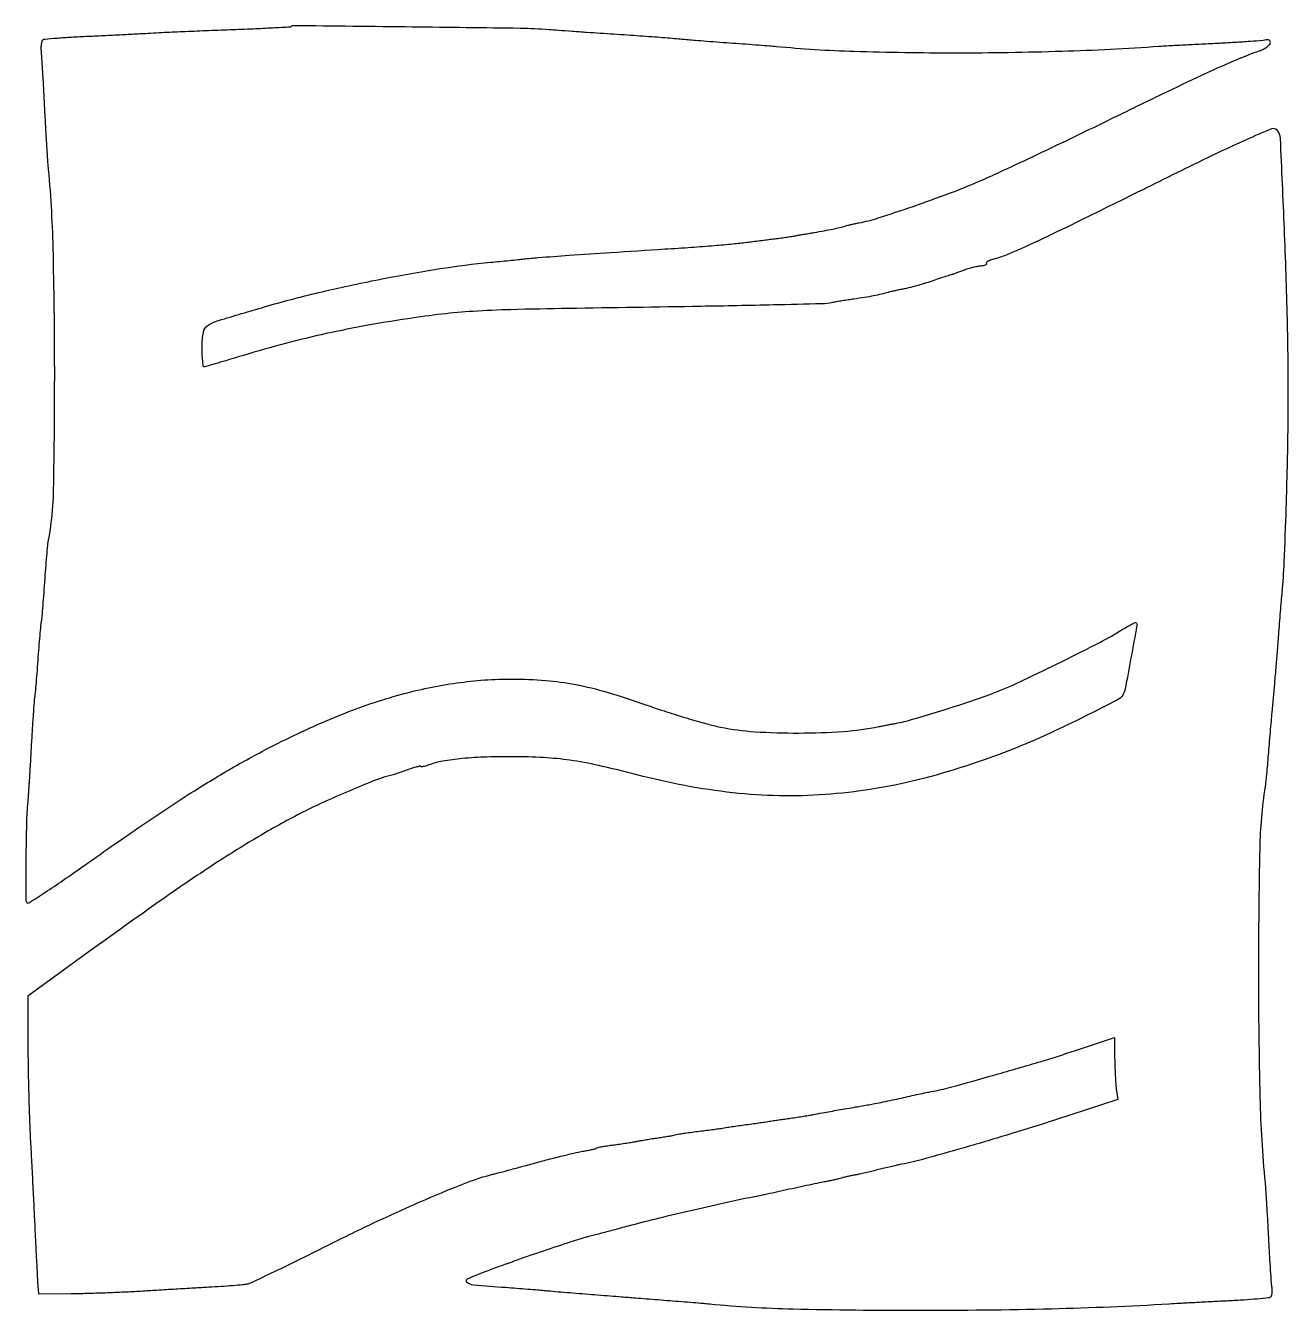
# Model space of a CAD drawing. Extents: x 1 to 381, y 1 to 388.
import ezdxf

# ---------------------------------------------------------------- set-up
doc = ezdxf.new("R2010")
doc.units = 0

msp = doc.modelspace()

# ---------------------------------------------------------------- linework, layer by layer
msp.add_lwpolyline([(80.805988, 387.496196, -0.174747), (80.517996, 387.374634, -0.000324), (75.302384, 387.09917, -0.002286), (69.422996, 386.819416, -0.001408), (62.5, 386.541247, 0.000736), (55.168703, 386.256533, 0.000795), (48.025, 385.957192, 0.000749), (41.898219, 385.68151, 0.00384), (38.5, 385.497342, -0.002179), (35.347757, 385.316004, -0.00063), (30.478928, 385.063357, -0.000634), (24.991077, 384.792496, -0.000676), (19.619753, 384.54149, 0.003154), (14.628341, 384.283442, 0.004808), (10.299373, 383.990464, 0.001864), (6.594242, 383.689997, 0.117772), (5.977953, 383.486374, 0.193804), (5.699826, 383.10839, 0.031639), (5.526201, 382.196972, 0.030878), (5.452913, 381.039859, 0.022814), (5.509491, 379.757854, -0.006939), (5.660325, 377.772935, -0.000881), (5.918399, 373.49137, -0.001033), (6.205294, 368.407674, -0.000859), (6.489946, 363, 0.001051), (6.777612, 357.574684, 0.001236), (7.073572, 352.4375, 0.001083), (7.343719, 348.098964, 0.007712), (7.511524, 346, -0.017686), (9.024457, 320.744482, -0.006034), (9.479711, 284.024562, -0.004623), (9.157339, 247.873396, -0.042142), (7.548904, 232.220395, 0.023547), (7.388963, 231.081679, 0.001709), (7.106785, 227.920991, 0.002389), (6.801016, 224.147076, 0.001805), (6.5, 220, -0.001591), (6.201809, 215.867348, -0.002159), (5.904589, 212.138071, -0.001437), (5.632612, 209.00979, -0.024143), (5.489817, 207.980667, 0.023231), (5.34645, 206.961074, 0.0015), (5.076321, 203.975817, 0.002187), (4.780507, 200.4143, 0.001628), (4.483982, 196.480667, -0.001532), (4.188317, 192.548418, -0.002064), (3.895109, 188.991196, -0.001404), (3.62844, 186.008744, -0.02223), (3.489949, 185, 0.027157), (3.355653, 183.944796, 0.00111), (3.087339, 180.121875, 0.001934), (2.79694, 175.589433, 0.001369), (2.504597, 170.5, -0.000943), (2.208439, 165.266162, -0.001097), (1.906531, 160.290625, -0.000973), (1.633616, 156.081159, -0.006583), (1.467075, 154, 0.017289), (1.077214, 147.336763, 0.004273), (0.909454, 136.387953, 0.000849), (0.848608, 124.40434, 0.199791), (1.259802, 123.406864, 0.352846), (1.758632, 123.353294, 0.001525), (6.616996, 126.498163, 0.006126), (12.179306, 130.220698, 0.003714), (18.673233, 134.754259, -0.004356), (37.112843, 147.592224, -0.009148), (51.706196, 157.177837, -0.011262), (64.420044, 164.805023, -0.012947), (76.894113, 171.489647, -0.020551), (96.075822, 180.169812, -0.029059), (113.834506, 186.168424, -0.031839), (130.779325, 189.673803, -0.035012), (147.5, 190.851877, -0.02035), (157.565305, 190.445518, -0.027655), (166.570462, 189.210083, -0.024659), (176.133426, 186.86028, -0.012166), (188.036805, 182.987025, 0.006654), (193.996487, 180.974882, 0.005663), (200.336164, 179.007009, 0.005714), (206.147422, 177.347129, 0.016031), (210.262885, 176.362936, 0.034618), (220.596563, 174.975458, 0.016868), (233.905365, 174.569038, 0.016878), (247.312418, 175.064746, 0.032135), (258, 176.515922, -0.001389), (259.14143, 176.743056, -0.000805), (260.514225, 177.009971, -0.000805), (261.891668, 177.27319, -0.001355), (263.048425, 177.489062, 0.02563), (268.1536, 178.700757, 0.004753), (277.39325, 181.496161, 0.005407), (286.860248, 184.571657, 0.013302), (293.724363, 187.089126, 0.015938), (301.490806, 190.46466, 0.004633), (313.236713, 196.155071, 0.004406), (324.779676, 202.007128, 0.019897), (331.34448, 205.746883, -0.009243), (332.841618, 206.642521, -0.014798), (334.15496, 207.344795, -0.008604), (335.252455, 207.867164, -0.312743), (335.513441, 207.819893, -0.245597), (335.764129, 207.020086, -0.000931), (333.983007, 197.220054, -0.002016), (332.221856, 187.844297, -0.091218), (331.50822, 186.0133, -0.136619), (329.93939, 184.564436, -0.00262), (319.980235, 179.519698, -0.007066), (309.783927, 174.600667, -0.011584), (301, 170.759939, -0.033258), (271.480412, 160.894196, -0.043787), (243.50467, 156.134277, -0.04505), (215.773727, 156.384571, -0.03853), (187, 161.504248, 0.006551), (174.648307, 164.526994, 0.018169), (165.86927, 166.220557, 0.022148), (158.028398, 167.086117, 0.014787), (149, 167.412055, 0.00873), (139.846083, 167.311859, 0.016045), (132.407145, 166.861306, 0.019508), (126.524484, 166.082695, 0.048217), (122.331663, 164.935998, -0.015218), (121.437246, 164.62675, -0.027378), (120.684926, 164.436484, -0.029212), (120.128658, 164.361177, -0.436699), (120, 164.480392, 0.479448), (119.852435, 164.598907, 0.008983), (118.751562, 164.334803, 0.01469), (117.380077, 163.936267, 0.008428), (115.75, 163.379689, -0.004018), (114.012885, 162.769403, -0.004322), (112.307812, 162.202143, -0.004093), (110.836191, 161.739908, -0.020489), (110, 161.52177, 0.041239), (106.630179, 160.491743, 0.004717), (99.273271, 157.480458, 0.006227), (91.537521, 154.114604, 0.01095), (85.242232, 151.114289, 0.015606), (72.360137, 144.112515, 0.011923), (58.707371, 135.687072, 0.009005), (42.189061, 124.512663, 0.003619), (20, 108.671116), (1.5, 95.260129), (1.519722, 80.380064, 0.00391), (1.581112, 73.66713, 0.0024), (1.753258, 65.758519, 0.002405), (1.998838, 57.933604, 0.004291), (2.287044, 51.5, -0.000467), (2.615936, 45.231012, -0.000298), (2.98723, 37.940625, -0.000299), (3.342715, 30.792519, -0.000558), (3.620831, 25, 0.000524), (3.862591, 19.95763, 0.000602), (4.104264, 15.14375, 0.000541), (4.318512, 11.062411, 0.003477), (4.443403, 9), (4.679788, 5.5), (14.589894, 5.583047, 0.004562), (19.175544, 5.663319, 0.002464), (24.820156, 5.841494, 0.002454), (30.568089, 6.07954, 0.003864), (35.5, 6.34625, -0.000377), (40.403045, 6.645708, -0.000246), (46.059375, 6.9841, -0.000248), (51.57353, 7.308521, -0.000474), (56, 7.562538, 0.002474), (59.784136, 7.794882, 0.003084), (63.296875, 8.049788, 0.002503), (66.242043, 8.296623, 0.023549), (67.5, 8.468397, 0.064717), (68.915707, 8.925096, 0.001268), (75.815625, 12.205899, 0.003018), (83.849666, 16.110735, 0.002017), (93, 20.672611, -0.00716), (107.533306, 27.732479, -0.008171), (121.640494, 34.058425, -0.008264), (133.854744, 39.060167, -0.032165), (141.635456, 41.533979, 0.004286), (142.854661, 41.848023, 0.00032), (146.166061, 42.733587, 0.000444), (150.114233, 43.795911, 0.000337), (154.440497, 44.967213, -0.002972), (158.880339, 46.14419, -0.003319), (163.173667, 47.224705, -0.00306), (166.84309, 48.098577, -0.017519), (168.807187, 48.481694, 0.007998), (170.167892, 48.720318, 0.009985), (171.422602, 48.987182, 0.008418), (172.462012, 49.248574, 0.072719), (172.899478, 49.437874, -0.085428), (173.364438, 49.625276, -0.006658), (174.682153, 49.891532, -0.008931), (176.273216, 50.161699, -0.006705), (178.032788, 50.40415, 0.003781), (179.923453, 50.653406, 0.003239), (181.910372, 50.943785, 0.003263), (183.712215, 51.231093, 0.009324), (184.959967, 51.462396, -0.006978), (186.182299, 51.694926, -0.002692), (187.884079, 51.984682, -0.002665), (189.732958, 52.27914, -0.003286), (191.459967, 52.533152, 0.003952), (193.116699, 52.779081, 0.004064), (194.753865, 53.048998, 0.003935), (196.169555, 53.305731, 0.01718), (197, 53.492852, -0.023062), (197.888362, 53.682074, -0.00367), (199.64616, 53.959272, -0.00406), (201.723707, 54.254051, -0.003545), (203.901822, 54.529374, 0.001751), (206.087122, 54.797642, 0.001969), (208.186323, 55.071208, 0.001803), (209.970853, 55.317472, 0.010653), (210.901822, 55.469663, -0.008413), (211.836421, 55.626749, -0.001387), (213.64616, 55.89457, -0.001524), (215.777106, 56.197258, -0.001346), (218, 56.5, 0.001169), (220.215718, 56.800966, 0.001352), (222.325, 57.098315, 0.001206), (224.110179, 57.359297, 0.007973), (225, 57.506115, -0.006912), (225.849997, 57.648214, -0.001358), (227.38125, 57.878238, -0.00144), (229.167177, 58.136309, -0.001335), (231, 58.390779, 0.002906), (232.906147, 58.661534, 0.00248), (234.9125, 58.968607, 0.002499), (236.734412, 59.266049, 0.007101), (238, 59.497697, -0.00388), (240.97964, 60.062937, -0.000978), (245.839325, 60.935996, -0.001051), (250.92953, 61.829167, -0.00204), (255, 62.517499, 0.007502), (256.767797, 62.83634, 0.002601), (259.30849, 63.347785, 0.002583), (262.101947, 63.940308, 0.003002), (264.752307, 64.533487, -0.001948), (267.347551, 65.120075, -0.001887), (269.975134, 65.692827, -0.001862), (272.290983, 66.17947, -0.006956), (273.752307, 66.459734, 0.023045), (279.631412, 67.784653, 0.002476), (293.078938, 71.545366, 0.003328), (306.913794, 75.588127, 0.007664), (317.25, 78.856796), (329, 82.771652), (329.067489, 76.635826, 0.005453), (329.124109, 74.051329, 0.004818), (329.238424, 71.359642, 0.004843), (329.38831, 68.936044, 0.014643), (329.554625, 67.290614), (329.974271, 64.081229), (311.237136, 57.960826, -0.004946), (298.034352, 53.792259, -0.003962), (283.738396, 49.557064, -0.003442), (270.832865, 45.940755, -0.020389), (264, 44.372927, 0.008344), (262.765017, 44.120701, 0.003215), (261.059375, 43.731074, 0.003182), (259.214613, 43.284761, 0.00392), (257.5, 42.844066, -0.004656), (255.785382, 42.406061, -0.003787), (253.940625, 41.967857, -0.003827), (252.234928, 41.590028, -0.009952), (251, 41.351971, 0.007343), (249.915473, 41.148772, 0.005443), (248.722832, 40.893591, 0.005502), (247.601939, 40.627978, 0.012336), (246.758577, 40.396068, -0.012468), (245.899049, 40.159955, -0.005069), (244.718365, 39.879748, -0.005012), (243.442268, 39.603949, -0.006364), (242.258577, 39.376178, 0.006455), (240.687942, 39.073655, 0.001203), (237.813457, 38.474199, 0.001288), (234.456523, 37.756661, 0.001176), (231, 37, -0.000805), (227.562411, 36.244805, -0.000912), (224.2625, 35.531721, -0.000829), (221.45572, 34.935418, -0.005044), (220, 34.643975, 0.007518), (212.646341, 33.133848, 0.002683), (202.195135, 30.764456, 0.002739), (191.474776, 28.211528, 0.005415), (183, 26.046736, -0.000283), (178.466577, 24.839016, -0.00038), (174.359998, 23.750837, -0.000259), (170.912581, 22.842037, -0.004085), (169.736165, 22.54282, 0.019284), (167.19631, 21.813965, 0.000951), (158.923239, 19.073081, 0.001042), (150.722099, 16.319713, 0.016912), (148, 15.295695, -0.005409), (147.389056, 15.049679, -0.006004), (146.79375, 14.825611, -0.00559), (146.281862, 14.646377, -0.030853), (146, 14.570206, 0.036089), (145.637831, 14.468256, 0.000689), (143.801372, 13.802213, 0.001668), (141.661195, 13.01458, 0.001116), (139.217436, 12.099736, 0.013471), (133.941613, 9.947218, 0.576386), (133.832873, 8.969169, 0.138342), (135.776956, 8.23556, 0.003315), (145.5, 7.463249, -0.001059), (148.819529, 7.21464, -0.001022), (152.178125, 6.949042, -0.001009), (155.135522, 6.703077, -0.003737), (157, 6.530175, 0.003253), (158.914197, 6.350794, 0.000766), (162.115625, 6.076729, 0.000789), (165.797656, 5.773058, 0.000777), (169.5, 5.479386, -0.000217), (173.239059, 5.187011, -0.000208), (177.03125, 4.887231, -0.000206), (180.376798, 4.619967, -0.000752), (182.5, 4.446259, 0.000936), (184.596815, 4.275485, 0.000273), (187.821875, 4.020671, 0.000275), (191.45236, 3.737829, 0.000295), (195, 3.465505, -0.000776), (198.510937, 3.192597, -0.000769), (202.03125, 2.908014, -0.000754), (205.110256, 2.649664, -0.002992), (207, 2.476836, 0.018488), (232.144212, 0.960972, 0.00585), (269.744886, 0.527, 0.006007), (310.049615, 1.017619, 0.008788), (345.5, 2.498897, -0.001047), (348.599024, 2.676482, -0.00033), (353.234169, 2.929291, -0.000329), (358.406178, 3.204546, -0.000365), (363.403555, 3.463549, 0.003445), (368.021598, 3.731421, 0.005202), (372.038765, 4.034217, 0.00219), (375.462235, 4.343223, 0.115301), (376.084384, 4.552152, 0.168106), (376.359486, 4.889492, 0.049018), (376.529677, 5.547581, 0.043251), (376.586644, 6.375954, 0.034738), (376.508781, 7.266267, -0.020953), (376.340047, 8.729843, -0.001628), (376.065778, 12.662591, -0.002222), (375.774628, 17.358055, -0.001695), (375.496215, 22.5, 0.001142), (375.218636, 27.733837, 0.001328), (374.930102, 32.709375, 0.001178), (374.664828, 36.918664, 0.007966), (374.495394, 39, -0.018345), (372.94596, 64.59012, -0.00597), (372.497219, 102.458567, -0.005109), (372.881096, 139.69572, -0.033131), (374.506195, 158.378475, 0.012107), (374.667869, 159.626851, 0.001927), (374.915791, 162.079927, 0.002134), (375.184462, 164.973009, 0.001867), (375.441151, 168, -0.000557), (375.708629, 171.255523, -0.000418), (376.010094, 174.839063, -0.000422), (376.299493, 178.211329, -0.000969), (376.524474, 180.75, 0.000299), (377.307946, 189.457808, 0.001153), (377.778838, 194.867474, 0.001534), (378.154492, 199.469199, 0.00089), (378.579008, 205, -0.00075), (378.847505, 208.510937, -0.000744), (379.127305, 212.03125, -0.000729), (379.38116, 215.110267, -0.002894), (379.550757, 217, 0.013373), (380.168381, 225.995499, 0.002477), (380.779735, 242.576613, 0.002845), (381.243423, 260.26384, 0.004895), (381.401561, 275, 0.00624), (381.121399, 299.280425, 0.004423), (380.226109, 326.513958, 0.000886), (379.037905, 353.824769, 0.174985), (378.007987, 356.318169, 0.315301), (376.362595, 356.689141, 0.007412), (368.689014, 353.409107, 0.008817), (357.035688, 347.974157, 0.00167), (336, 337.620836, -0.00106), (315.959876, 327.727113, -0.005095), (304.477151, 322.232909, -0.007861), (297.041283, 318.908977, -0.040229), (292.756911, 317.469037, 0.024169), (291.733365, 317.161207, 0.043501), (290.936261, 316.798126, 0.061217), (290.449313, 316.438104, 0.355121), (290.410952, 316.143326, -0.331725), (290.388417, 315.886614, -0.104709), (290.058675, 315.644179, -0.05911), (289.45235, 315.4518, -0.029628), (288.654041, 315.347496, 0.031608), (287.617997, 315.20796, 0.013427), (286.251499, 314.896751, 0.013222), (284.806343, 314.485539, 0.016891), (283.5, 314.027197, -0.003348), (282.314467, 313.574828, -0.004501), (281.234375, 313.182004, -0.003126), (280.324898, 312.866856, -0.047298), (280, 312.789827, 0.043401), (279.64328, 312.708179, 0.001056), (278.035397, 312.18626, 0.002291), (276.152462, 311.5611, 0.001555), (274.014118, 310.832832, -0.007504), (271.692764, 310.072935, -0.006648), (269.254317, 309.350441, -0.006689), (267.041191, 308.758439, -0.020211), (265.514118, 308.436816, 0.006248), (264.237698, 308.204996, 0.005295), (262.894801, 307.92894, 0.005343), (261.67645, 307.651348, 0.01489), (260.829885, 307.422076, -0.015304), (258.798643, 306.873764, -0.009867), (256.415778, 306.357602, -0.008622), (253.662765, 305.867034, -0.005781), (250.5, 305.396997, 0.003446), (248.785426, 305.150363, 0.002752), (246.940625, 304.861611, 0.002782), (245.235804, 304.575405, 0.00703), (244, 304.342918, -0.043282), (240.758311, 303.97339, -0.001141), (226.265244, 303.615179, -0.00151), (204.348863, 303.189741, -0.000288), (164.5, 302.55952, 0.00272), (147.048616, 302.198606, 0.009295), (135.705008, 301.691115, 0.012582), (126.320369, 300.858768, 0.009334), (116, 299.485454, 0.007874), (102.386795, 297.1948, 0.009918), (89.867233, 294.627137, 0.010084), (77.634515, 291.603886, 0.008653), (64.889158, 287.94216, -0.001737), (61.159573, 286.814584, -0.002649), (57.913748, 285.86426, -0.000945), (55.110862, 285.06545, -0.069046), (54.639158, 285, -0.371708), (54.384911, 285.219313, -0.010395), (54.187753, 286.769771, -0.016471), (54.045993, 288.714798, -0.009954), (54, 291.024751, -0.044745), (54.391893, 295.395159, -0.208835), (55.767882, 297.447516, -0.068763), (59.024152, 298.945337, -0.002239), (72.837677, 303.057467, -0.013261), (89.059662, 307.343974, -0.009305), (107.525253, 311.341722, -0.009392), (125.709209, 314.572066, -0.016071), (141, 316.491726, 0.001042), (143.745211, 316.752851, 0.000908), (146.61875, 317.037497, 0.000913), (149.217129, 317.304443, 0.0027), (151, 317.500637, -0.009892), (155.333104, 317.914495, -0.001271), (164.640416, 318.594177, -0.001251), (177.111026, 319.441638, -0.000562), (193.5, 320.495681, 0.001807), (201.509363, 321.030822, 0.002863), (208.366089, 321.553319, 0.003323), (214.026376, 322.055156, 0.007776), (218.25, 322.524311, -0.000159), (219.991127, 322.744612, -0.000084), (222.146875, 323.01631, -0.000084), (224.350051, 323.293231, -0.000131), (226.25, 323.531211, 0.002768), (228.060378, 323.767676, 0.002291), (229.985938, 324.039026, 0.002313), (231.749213, 324.304088, 0.006217), (233, 324.513988, -0.001022), (234.171899, 324.723192, -0.000519), (235.646875, 324.981812, -0.000516), (237.169233, 325.245494, -0.000771), (238.5, 325.472465, 0.003546), (241.558066, 326.011521, 0.00602), (244.107747, 326.511434, 0.007166), (246.20063, 326.979411, 0.014524), (247.829885, 327.4187, -0.011123), (248.64512, 327.644467, -0.00476), (249.743779, 327.911465, -0.004707), (250.920612, 328.17397, -0.00618), (252, 328.390184, 0.031157), (257.79709, 329.855788, 0.00571), (268.287343, 333.347761, 0.006572), (279.322144, 337.32462, 0.011894), (288.227642, 340.910867, 0.007053), (294.31122, 343.632912, 0.001718), (304.26687, 348.298769, 0.001761), (315.644842, 353.728085, 0.001754), (327, 359.24483, -0.001446), (344.966403, 367.987211, -0.004592), (357.051741, 373.688427, -0.006694), (365.76935, 377.562853, -0.016813), (372.25, 380.085455, 0.028172), (373.685926, 380.682274, 0.038299), (374.898438, 381.387502, 0.042588), (375.757918, 382.094675, 0.201978), (376, 382.669504, 0.106025), (375.903128, 383.121205, 0.137125), (375.632812, 383.445363, 0.133177), (375.226798, 383.588245, 0.097344), (374.75, 383.530514, -0.058972), (373.831846, 383.347487, -0.001742), (369.901563, 383.050302, -0.003462), (365.263354, 382.748107, -0.002379), (360, 382.466886, 0.000575), (354.538154, 382.194812, 0.000648), (349.290625, 381.920536, 0.000592), (344.827066, 381.67613, 0.003533), (342.5, 381.529443, -0.009853), (313.110494, 380.04951, -0.007566), (280.971191, 379.552021, -0.007695), (250.586596, 380.009135, -0.016122), (227, 381.489343, 0.003737), (225.062219, 381.659218, 0.000825), (221.7375, 381.920135, 0.000858), (217.893753, 382.208767, 0.000826), (214, 382.487968, -0.000944), (210.069532, 382.770734, -0.000927), (206.115625, 383.070059, -0.000911), (202.649011, 383.345309, -0.003523), (200.5, 383.535131, 0.003623), (195.817208, 383.947814, 0.001583), (189.599827, 384.430545, 0.001404), (182.251934, 384.956901, 0.000994), (174, 385.508247, -0.00075), (169.923328, 385.778625, -0.000598), (165.528125, 386.082031, -0.000604), (161.459037, 386.372758, -0.001527), (158.5, 386.596858, 0.016174), (149.906151, 386.995027, 0.000594), (117.324052, 387.410917, 0.000063), (81.646579, 387.819377, 0.191473)], format="xyb", close=True)

doc.saveas('drawing.dxf')
